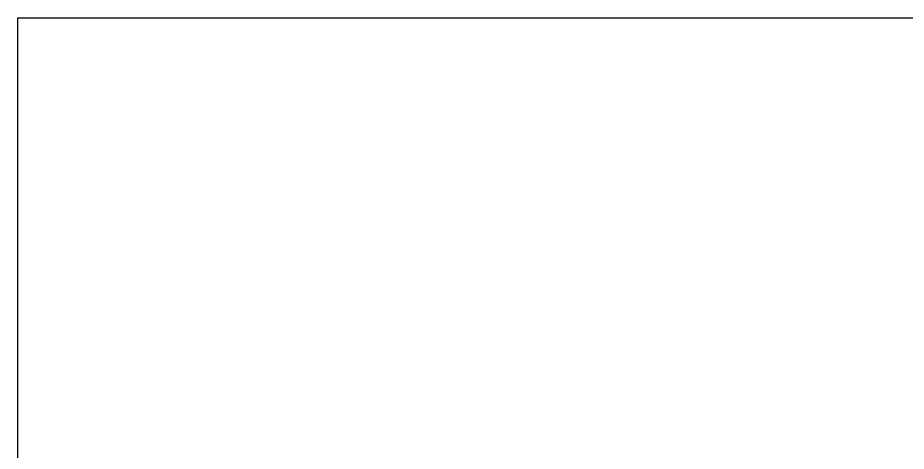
# Model space of a CAD drawing. Header units: millimetres. Extents: x -1127141 to 1597693, y -1835560 to -399335.
# Drawn here: x 1196540 to 1214275, y -486919 to -478260 of the extents above; entities that cross this region are included whole.
import ezdxf
from ezdxf.enums import TextEntityAlignment as Align

# ---------------------------------------------------------------- set-up
doc = ezdxf.new("R2010")
doc.units = ezdxf.units.MM
doc.header["$MEASUREMENT"] = 0
doc.layers.add('A-Wall Patt', color=8, linetype='Continuous')
doc.layers.add('Ann_TitleBlock 2', color=5, linetype='Continuous', lineweight=25)
doc.layers.add('Anno_Tittleblock', color=5, linetype='Continuous', lineweight=13)
doc.styles.add('TITLE', font='swissel.ttf', dxfattribs={"height": 4.3})

# ---------------------------------------------------------------- blocks, each defined once
blk = doc.blocks.new('IIITD WD A1- L Format Library')
at = {"layer": 'Anno_Tittleblock', "color": 5}
blk.add_lwpolyline([(0, -7.57), (775, -7.57), (775, 573.91), (0, 573.91)], close=True, dxfattribs=at)
at = {"style": 'TITLE'}
for tag, p, height in [('PROJECT NAME 1', (779.17, 137.4), 2.98), ('PROJECT NAME 2', (779.17, 132.23), 2.98), ('PROJECT_NAME_3', (779.17, 127.37), 2.98), ('1:100@A1', (818.06, 91.92), 2.25), ('A-2.03', (844.81, 84.28), 4), ('03.04.11', (821.96, 84.64), 2.25), ('A', (858.85, 75.94), 3.66), ('AC', (827.5, 76.14), 2.25)]:
    blk.add_attdef(tag, p, '', height=height, dxfattribs=at)
for p in [(780.3, 113.01), (780.3, 106.37)]:
    blk.add_attdef('FIRST FLOOR PLAN', text='', height=3.39, dxfattribs=at).set_placement(p, align=Align.TOP_LEFT)

msp = doc.modelspace()

# ---------------------------------------------------------------- linework, layer by layer
at = {"layer": 'A-Wall Patt'}
msp.add_lwpolyline([(1252291.1, -478259.6), (1252291.1, -552566.2), (1196539.8, -552566.2), (1196539.8, -478259.6)], close=True, dxfattribs=at)

# ---------------------------------------------------------------- block references
at = {"layer": 'Ann_TitleBlock 2', "xscale": 95.87942333735619, "yscale": 95.87942333735619, "zscale": 95.87942333735619, "rotation": 269.9999999999998}
msp.add_blockref('IIITD WD A1- L Format Library', (1197265.2, -478259.6), dxfattribs=at)

doc.saveas('drawing.dxf')
